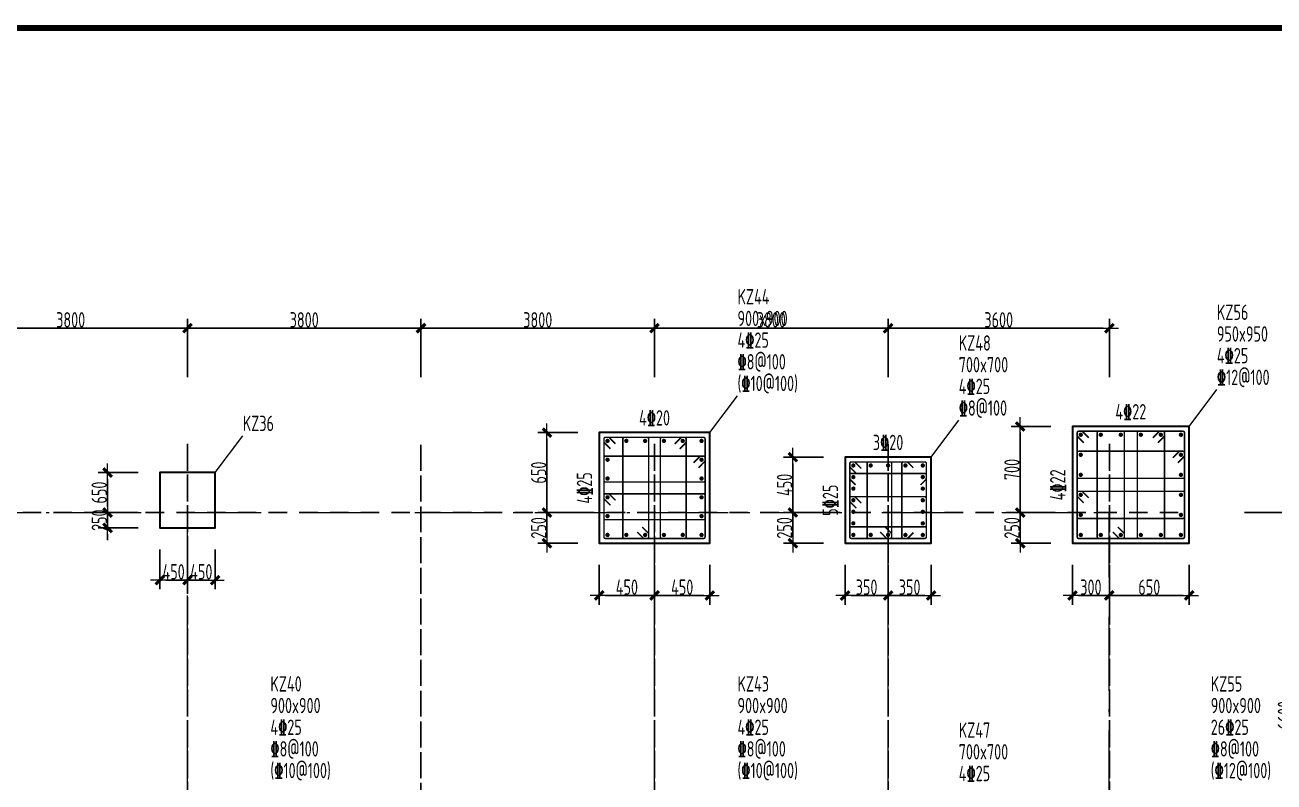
# Model space of a CAD drawing. Header units: millimetres. Extents: x 539196 to 807275, y 431843 to 1156631.
# Drawn here: x 632225 to 652547, y 837573 to 849893 of the extents above; entities that cross this region are included whole.
import ezdxf
from ezdxf.enums import TextEntityAlignment as Align

# ---------------------------------------------------------------- set-up
doc = ezdxf.new("R2010")
doc.units = ezdxf.units.MM
doc.header["$MEASUREMENT"] = 0
for name, pattern in [('DOTE', [2.42, 2, -0.2, 0.02, -0.2]), ('点划线', [1850, 1200, -300, 50, -300]), ('虚线', [500, 300, -200])]:
    doc.linetypes.add(name, pattern=pattern)
doc.layers.add('DOTE', color=1, linetype='DOTE')
doc.layers.add('PUB_TITLE', color=4, linetype='Continuous')
for name, color, linetype, lineweight in [('柱原位标注', 7, 'Continuous', 18), ('柱尺寸标注', 3, 'Continuous', 18), ('柱标注引线', 2, 'Continuous', 18), ('柱箍筋', 1, 'Continuous', 25), ('柱纵筋', 1, 'Continuous', 70), ('柱集中标注', 2, 'Continuous', 18), ('砼柱', 2, 'Continuous', 35), ('网格', 9, '点划线', 18), ('轴线标注', 3, 'Continuous', 18)]:
    doc.layers.add(name, color=color, linetype=linetype, lineweight=lineweight)
doc.styles.add('样式 1_yjk_yjk_yjk', font='yjkeng.shx', dxfattribs={"width": 0.7, "bigfont": 'yjkchn.shx'})
doc.dimstyles.new('盈建科结构_yjk_yjk_yjk', dxfattribs={"dimscale": 100, "dimtxt": 2.5, "dimasz": 1, "dimexe": 1.5, "dimexo": 0.625, "dimgap": 0.1, "dimtad": 1, "dimdec": 0, "dimrnd": 1, "dimzin": 0, "dimdsep": 46, "dimtxsty": '样式 1_yjk_yjk_yjk', "dimblk": '_yjkbk', "dimblk1": 'ARCHTICK', "dimblk2": 'ARCHTICK', "dimcen": 0.09, "dimadec": 0, "dimazin": 0, "dimtfac": 1, "dimtdec": 4, "dimtix": 1, "dimtmove": 2, "dimatfit": 3, "dimfxl": 0, "dimtolj": 1, "dimtzin": 0, "dimarcsym": 0})

# ---------------------------------------------------------------- blocks, each defined once
blk = doc.blocks.new('_yjkbk')
blk.add_line((-1, 0), (1.5, 0))
blk.add_lwpolyline([(-0.7, -0.7, 0.5, 0.5, 0), (0.7, 0.7, 0.5, 0.5, 0)], format="xyseb")
blk = doc.blocks.new('*D1116')
at = {"layer": 'Defpoints', "color": 0}
for p in [(634418, 841709), (634868, 841709), (634868, 840859)]:
    blk.add_point(p, dxfattribs=at)
at = {"layer": '柱尺寸标注', "color": 0, "lineweight": -2}
for p, q in [((634418, 841359), (634418, 840709)), ((634868, 841359), (634868, 840709)), ((634518, 840859), (634768, 840859))]:
    blk.add_line(p, q, dxfattribs=at)
at = {"layer": '柱尺寸标注', "color": 0, "lineweight": -2, "xscale": 100, "yscale": 100, "zscale": 100, "rotation": 180}
blk.add_blockref('_yjkbk', (634418, 840859), dxfattribs=at)
at = {"layer": '柱尺寸标注', "color": 0, "lineweight": -2, "xscale": 100, "yscale": 100, "zscale": 100}
blk.add_blockref('_yjkbk', (634868, 840859), dxfattribs=at)
at = {"layer": '柱尺寸标注', "color": 0, "insert": (634643, 840994), "char_height": 250, "attachment_point": 5, "style": '样式 1_yjk_yjk_yjk'}
blk.add_mtext('\\A1;450', dxfattribs=at)
blk = doc.blocks.new('_ARCHTICK')
at = {"color": 0, "linetype": 'ByBlock', "const_width": 0.15}
blk.add_lwpolyline([(-0.5, -0.5), (0.5, 0.5)], dxfattribs=at)
blk = doc.blocks.new('*D1117')
at = {"layer": 'Defpoints', "color": 0}
for p in [(634868, 841709), (635318, 841709), (635318, 840859)]:
    blk.add_point(p, dxfattribs=at)
at = {"layer": '柱尺寸标注', "color": 0, "lineweight": -2}
for p, q in [((634868, 841359), (634868, 840709)), ((635318, 841359), (635318, 840709)), ((634968, 840859), (635218, 840859))]:
    blk.add_line(p, q, dxfattribs=at)
at = {"layer": '柱尺寸标注', "color": 0, "lineweight": -2, "xscale": 100, "yscale": 100, "zscale": 100, "rotation": 180}
blk.add_blockref('_yjkbk', (634868, 840859), dxfattribs=at)
at = {"layer": '柱尺寸标注', "color": 0, "lineweight": -2, "xscale": 100, "yscale": 100, "zscale": 100}
blk.add_blockref('_yjkbk', (635318, 840859), dxfattribs=at)
at = {"layer": '柱尺寸标注', "color": 0, "insert": (635093, 840994), "char_height": 250, "attachment_point": 5, "style": '样式 1_yjk_yjk_yjk'}
blk.add_mtext('\\A1;450', dxfattribs=at)
blk = doc.blocks.new('*D1118')
at = {"layer": 'Defpoints', "color": 0}
for p in [(634418, 842609), (633568, 841959), (634418, 841959)]:
    blk.add_point(p, dxfattribs=at)
at = {"layer": '柱尺寸标注', "color": 0, "lineweight": -2}
for p, q in [((634068, 842609), (633418, 842609)), ((633568, 842509), (633568, 842059)), ((634068, 841959), (633418, 841959))]:
    blk.add_line(p, q, dxfattribs=at)
at = {"layer": '柱尺寸标注', "color": 0, "lineweight": -2, "xscale": 100, "yscale": 100, "zscale": 100}
for p, rotation in [((633568, 842609), 90), ((633568, 841959), 270)]:
    blk.add_blockref('_yjkbk', p, dxfattribs=dict(at, rotation=rotation))
at = {"layer": '柱尺寸标注', "color": 0, "insert": (633433, 842284), "char_height": 250, "attachment_point": 5, "rotation": 90, "style": '样式 1_yjk_yjk_yjk'}
blk.add_mtext('\\A1;650', dxfattribs=at)
blk = doc.blocks.new('*D1119')
at = {"layer": 'Defpoints', "color": 0}
for p in [(634418, 841959), (633568, 841709), (634418, 841709)]:
    blk.add_point(p, dxfattribs=at)
at = {"layer": '柱尺寸标注', "color": 0, "lineweight": -2}
for p, q in [((633568, 842059), (633568, 842159)), ((634068, 841959), (633418, 841959)), ((633568, 841959), (633568, 841709)), ((634068, 841709), (633418, 841709)), ((633568, 841609), (633568, 841509))]:
    blk.add_line(p, q, dxfattribs=at)
at = {"layer": '柱尺寸标注', "color": 0, "lineweight": -2, "xscale": 100, "yscale": 100, "zscale": 100}
for p, rotation in [((633568, 841959), 270), ((633568, 841709), 90)]:
    blk.add_blockref('_yjkbk', p, dxfattribs=dict(at, rotation=rotation))
at = {"layer": '柱尺寸标注', "color": 0, "insert": (633433, 841834), "char_height": 250, "attachment_point": 5, "rotation": 90, "style": '样式 1_yjk_yjk_yjk'}
blk.add_mtext('\\A1;250', dxfattribs=at)
blk = doc.blocks.new('*D1132')
at = {"layer": 'Defpoints', "color": 0}
for p in [(641568, 841459), (642468, 841459), (642468, 840609)]:
    blk.add_point(p, dxfattribs=at)
at = {"layer": '柱尺寸标注', "color": 0, "lineweight": -2}
for p, q in [((641568, 841109), (641568, 840459)), ((642468, 841109), (642468, 840459)), ((641668, 840609), (642368, 840609))]:
    blk.add_line(p, q, dxfattribs=at)
at = {"layer": '柱尺寸标注', "color": 0, "lineweight": -2, "xscale": 100, "yscale": 100, "zscale": 100, "rotation": 180}
blk.add_blockref('_yjkbk', (641568, 840609), dxfattribs=at)
at = {"layer": '柱尺寸标注', "color": 0, "lineweight": -2, "xscale": 100, "yscale": 100, "zscale": 100}
blk.add_blockref('_yjkbk', (642468, 840609), dxfattribs=at)
at = {"layer": '柱尺寸标注', "color": 0, "insert": (642018, 840744), "char_height": 250, "attachment_point": 5, "style": '样式 1_yjk_yjk_yjk'}
blk.add_mtext('\\A1;450', dxfattribs=at)
blk = doc.blocks.new('*D1133')
at = {"layer": 'Defpoints', "color": 0}
for p in [(642468, 841459), (643368, 841459), (643368, 840609)]:
    blk.add_point(p, dxfattribs=at)
at = {"layer": '柱尺寸标注', "color": 0, "lineweight": -2}
for p, q in [((642468, 841109), (642468, 840459)), ((643368, 841109), (643368, 840459)), ((642568, 840609), (643268, 840609))]:
    blk.add_line(p, q, dxfattribs=at)
at = {"layer": '柱尺寸标注', "color": 0, "lineweight": -2, "xscale": 100, "yscale": 100, "zscale": 100, "rotation": 180}
blk.add_blockref('_yjkbk', (642468, 840609), dxfattribs=at)
at = {"layer": '柱尺寸标注', "color": 0, "lineweight": -2, "xscale": 100, "yscale": 100, "zscale": 100}
blk.add_blockref('_yjkbk', (643368, 840609), dxfattribs=at)
at = {"layer": '柱尺寸标注', "color": 0, "insert": (642918, 840744), "char_height": 250, "attachment_point": 5, "style": '样式 1_yjk_yjk_yjk'}
blk.add_mtext('\\A1;450', dxfattribs=at)
blk = doc.blocks.new('*D1134')
at = {"layer": 'Defpoints', "color": 0}
for p in [(641568, 843259), (640718, 841959), (641568, 841959)]:
    blk.add_point(p, dxfattribs=at)
at = {"layer": '柱尺寸标注', "color": 0, "lineweight": -2}
for p, q in [((641218, 843259), (640568, 843259)), ((640718, 843159), (640718, 842059)), ((641218, 841959), (640568, 841959))]:
    blk.add_line(p, q, dxfattribs=at)
at = {"layer": '柱尺寸标注', "color": 0, "lineweight": -2, "xscale": 100, "yscale": 100, "zscale": 100}
for p, rotation in [((640718, 843259), 90), ((640718, 841959), 270)]:
    blk.add_blockref('_yjkbk', p, dxfattribs=dict(at, rotation=rotation))
at = {"layer": '柱尺寸标注', "color": 0, "insert": (640583, 842609), "char_height": 250, "attachment_point": 5, "rotation": 90, "style": '样式 1_yjk_yjk_yjk'}
blk.add_mtext('\\A1;650', dxfattribs=at)
blk = doc.blocks.new('*D1135')
at = {"layer": 'Defpoints', "color": 0}
for p in [(641568, 841959), (640718, 841459), (641568, 841459)]:
    blk.add_point(p, dxfattribs=at)
at = {"layer": '柱尺寸标注', "color": 0, "lineweight": -2}
for p, q in [((641218, 841959), (640568, 841959)), ((640718, 841859), (640718, 841559)), ((641218, 841459), (640568, 841459))]:
    blk.add_line(p, q, dxfattribs=at)
at = {"layer": '柱尺寸标注', "color": 0, "lineweight": -2, "xscale": 100, "yscale": 100, "zscale": 100}
for p, rotation in [((640718, 841959), 90), ((640718, 841459), 270)]:
    blk.add_blockref('_yjkbk', p, dxfattribs=dict(at, rotation=rotation))
at = {"layer": '柱尺寸标注', "color": 0, "insert": (640583, 841709), "char_height": 250, "attachment_point": 5, "rotation": 90, "style": '样式 1_yjk_yjk_yjk'}
blk.add_mtext('\\A1;250', dxfattribs=at)
blk = doc.blocks.new('*D1228')
at = {"layer": 'Defpoints', "color": 0}
for p in [(645568, 841459), (646268, 841459), (646268, 840609)]:
    blk.add_point(p, dxfattribs=at)
at = {"layer": '柱尺寸标注', "color": 0, "lineweight": -2}
for p, q in [((645568, 841109), (645568, 840459)), ((646268, 841109), (646268, 840459)), ((645668, 840609), (646168, 840609))]:
    blk.add_line(p, q, dxfattribs=at)
at = {"layer": '柱尺寸标注', "color": 0, "lineweight": -2, "xscale": 100, "yscale": 100, "zscale": 100, "rotation": 180}
blk.add_blockref('_yjkbk', (645568, 840609), dxfattribs=at)
at = {"layer": '柱尺寸标注', "color": 0, "lineweight": -2, "xscale": 100, "yscale": 100, "zscale": 100}
blk.add_blockref('_yjkbk', (646268, 840609), dxfattribs=at)
at = {"layer": '柱尺寸标注', "color": 0, "insert": (645918, 840744), "char_height": 250, "attachment_point": 5, "style": '样式 1_yjk_yjk_yjk'}
blk.add_mtext('\\A1;350', dxfattribs=at)
blk = doc.blocks.new('*D1229')
at = {"layer": 'Defpoints', "color": 0}
for p in [(646268, 841459), (646968, 841459), (646968, 840609)]:
    blk.add_point(p, dxfattribs=at)
at = {"layer": '柱尺寸标注', "color": 0, "lineweight": -2}
for p, q in [((646268, 841109), (646268, 840459)), ((646968, 841109), (646968, 840459)), ((646368, 840609), (646868, 840609))]:
    blk.add_line(p, q, dxfattribs=at)
at = {"layer": '柱尺寸标注', "color": 0, "lineweight": -2, "xscale": 100, "yscale": 100, "zscale": 100, "rotation": 180}
blk.add_blockref('_yjkbk', (646268, 840609), dxfattribs=at)
at = {"layer": '柱尺寸标注', "color": 0, "lineweight": -2, "xscale": 100, "yscale": 100, "zscale": 100}
blk.add_blockref('_yjkbk', (646968, 840609), dxfattribs=at)
at = {"layer": '柱尺寸标注', "color": 0, "insert": (646618, 840744), "char_height": 250, "attachment_point": 5, "style": '样式 1_yjk_yjk_yjk'}
blk.add_mtext('\\A1;350', dxfattribs=at)
blk = doc.blocks.new('*D1230')
at = {"layer": 'Defpoints', "color": 0}
for p in [(645568, 842859), (644718, 841959), (645568, 841959)]:
    blk.add_point(p, dxfattribs=at)
at = {"layer": '柱尺寸标注', "color": 0, "lineweight": -2}
for p, q in [((645218, 842859), (644568, 842859)), ((644718, 842759), (644718, 842059)), ((645218, 841959), (644568, 841959))]:
    blk.add_line(p, q, dxfattribs=at)
at = {"layer": '柱尺寸标注', "color": 0, "lineweight": -2, "xscale": 100, "yscale": 100, "zscale": 100}
for p, rotation in [((644718, 842859), 90), ((644718, 841959), 270)]:
    blk.add_blockref('_yjkbk', p, dxfattribs=dict(at, rotation=rotation))
at = {"layer": '柱尺寸标注', "color": 0, "insert": (644583, 842409), "char_height": 250, "attachment_point": 5, "rotation": 90, "style": '样式 1_yjk_yjk_yjk'}
blk.add_mtext('\\A1;450', dxfattribs=at)
blk = doc.blocks.new('*D1231')
at = {"layer": 'Defpoints', "color": 0}
for p in [(645568, 841959), (644718, 841459), (645568, 841459)]:
    blk.add_point(p, dxfattribs=at)
at = {"layer": '柱尺寸标注', "color": 0, "lineweight": -2}
for p, q in [((645218, 841959), (644568, 841959)), ((644718, 841859), (644718, 841559)), ((645218, 841459), (644568, 841459))]:
    blk.add_line(p, q, dxfattribs=at)
at = {"layer": '柱尺寸标注', "color": 0, "lineweight": -2, "xscale": 100, "yscale": 100, "zscale": 100}
for p, rotation in [((644718, 841959), 90), ((644718, 841459), 270)]:
    blk.add_blockref('_yjkbk', p, dxfattribs=dict(at, rotation=rotation))
at = {"layer": '柱尺寸标注', "color": 0, "insert": (644583, 841709), "char_height": 250, "attachment_point": 5, "rotation": 90, "style": '样式 1_yjk_yjk_yjk'}
blk.add_mtext('\\A1;250', dxfattribs=at)
blk = doc.blocks.new('*D1244')
at = {"layer": 'Defpoints', "color": 0}
for p in [(649268, 841459), (649868, 841459), (649868, 840609)]:
    blk.add_point(p, dxfattribs=at)
at = {"layer": '柱尺寸标注', "color": 0, "lineweight": -2}
for p, q in [((649268, 841109), (649268, 840459)), ((649868, 841109), (649868, 840459)), ((649368, 840609), (649768, 840609))]:
    blk.add_line(p, q, dxfattribs=at)
at = {"layer": '柱尺寸标注', "color": 0, "lineweight": -2, "xscale": 100, "yscale": 100, "zscale": 100, "rotation": 180}
blk.add_blockref('_yjkbk', (649268, 840609), dxfattribs=at)
at = {"layer": '柱尺寸标注', "color": 0, "lineweight": -2, "xscale": 100, "yscale": 100, "zscale": 100}
blk.add_blockref('_yjkbk', (649868, 840609), dxfattribs=at)
at = {"layer": '柱尺寸标注', "color": 0, "insert": (649568, 840744), "char_height": 250, "attachment_point": 5, "style": '样式 1_yjk_yjk_yjk'}
blk.add_mtext('\\A1;300', dxfattribs=at)
blk = doc.blocks.new('*D1245')
at = {"layer": 'Defpoints', "color": 0}
for p in [(649868, 841459), (651168, 841459), (651168, 840609)]:
    blk.add_point(p, dxfattribs=at)
at = {"layer": '柱尺寸标注', "color": 0, "lineweight": -2}
for p, q in [((649868, 841109), (649868, 840459)), ((651168, 841109), (651168, 840459)), ((649968, 840609), (651068, 840609))]:
    blk.add_line(p, q, dxfattribs=at)
at = {"layer": '柱尺寸标注', "color": 0, "lineweight": -2, "xscale": 100, "yscale": 100, "zscale": 100, "rotation": 180}
blk.add_blockref('_yjkbk', (649868, 840609), dxfattribs=at)
at = {"layer": '柱尺寸标注', "color": 0, "lineweight": -2, "xscale": 100, "yscale": 100, "zscale": 100}
blk.add_blockref('_yjkbk', (651168, 840609), dxfattribs=at)
at = {"layer": '柱尺寸标注', "color": 0, "insert": (650518, 840744), "char_height": 250, "attachment_point": 5, "style": '样式 1_yjk_yjk_yjk'}
blk.add_mtext('\\A1;650', dxfattribs=at)
blk = doc.blocks.new('*D1246')
at = {"layer": 'Defpoints', "color": 0}
for p in [(649268, 843359), (648418, 841959), (649268, 841959)]:
    blk.add_point(p, dxfattribs=at)
at = {"layer": '柱尺寸标注', "color": 0, "lineweight": -2}
for p, q in [((648918, 843359), (648268, 843359)), ((648418, 843259), (648418, 842059)), ((648918, 841959), (648268, 841959))]:
    blk.add_line(p, q, dxfattribs=at)
at = {"layer": '柱尺寸标注', "color": 0, "lineweight": -2, "xscale": 100, "yscale": 100, "zscale": 100}
for p, rotation in [((648418, 843359), 90), ((648418, 841959), 270)]:
    blk.add_blockref('_yjkbk', p, dxfattribs=dict(at, rotation=rotation))
at = {"layer": '柱尺寸标注', "color": 0, "insert": (648283, 842659), "char_height": 250, "attachment_point": 5, "rotation": 90, "style": '样式 1_yjk_yjk_yjk'}
blk.add_mtext('\\A1;700', dxfattribs=at)
blk = doc.blocks.new('*D1247')
at = {"layer": 'Defpoints', "color": 0}
for p in [(649268, 841959), (648418, 841459), (649268, 841459)]:
    blk.add_point(p, dxfattribs=at)
at = {"layer": '柱尺寸标注', "color": 0, "lineweight": -2}
for p, q in [((648918, 841959), (648268, 841959)), ((648418, 841859), (648418, 841559)), ((648918, 841459), (648268, 841459))]:
    blk.add_line(p, q, dxfattribs=at)
at = {"layer": '柱尺寸标注', "color": 0, "lineweight": -2, "xscale": 100, "yscale": 100, "zscale": 100}
for p, rotation in [((648418, 841959), 90), ((648418, 841459), 270)]:
    blk.add_blockref('_yjkbk', p, dxfattribs=dict(at, rotation=rotation))
at = {"layer": '柱尺寸标注', "color": 0, "insert": (648283, 841709), "char_height": 250, "attachment_point": 5, "rotation": 90, "style": '样式 1_yjk_yjk_yjk'}
blk.add_mtext('\\A1;250', dxfattribs=at)
blk = doc.blocks.new('*D1283')
at = {"layer": 'Defpoints', "color": 0}
for p in [(634868, 844959), (631068, 841959), (634868, 841959)]:
    blk.add_point(p, dxfattribs=at)
at = {"layer": '轴线标注', "color": 0, "lineweight": -2}
for p, q in [((631068, 844159), (631068, 845109)), ((634868, 844159), (634868, 845109)), ((631168, 844959), (634768, 844959))]:
    blk.add_line(p, q, dxfattribs=at)
at = {"layer": '轴线标注', "color": 0, "lineweight": -2, "xscale": 100, "yscale": 100, "zscale": 100, "rotation": 180}
blk.add_blockref('_yjkbk', (631068, 844959), dxfattribs=at)
at = {"layer": '轴线标注', "color": 0, "lineweight": -2, "xscale": 100, "yscale": 100, "zscale": 100}
blk.add_blockref('_yjkbk', (634868, 844959), dxfattribs=at)
at = {"layer": '轴线标注', "color": 0, "insert": (632968, 845094), "char_height": 250, "attachment_point": 5, "style": '样式 1_yjk_yjk_yjk'}
blk.add_mtext('\\A1;3800', dxfattribs=at)
blk = doc.blocks.new('*D1285')
at = {"layer": 'Defpoints', "color": 0}
for p in [(638668, 844959), (634868, 841959), (638668, 841959)]:
    blk.add_point(p, dxfattribs=at)
at = {"layer": '轴线标注', "color": 0, "lineweight": -2}
for p, q in [((634868, 844159), (634868, 845109)), ((638668, 844159), (638668, 845109)), ((634968, 844959), (638568, 844959))]:
    blk.add_line(p, q, dxfattribs=at)
at = {"layer": '轴线标注', "color": 0, "lineweight": -2, "xscale": 100, "yscale": 100, "zscale": 100, "rotation": 180}
blk.add_blockref('_yjkbk', (634868, 844959), dxfattribs=at)
at = {"layer": '轴线标注', "color": 0, "lineweight": -2, "xscale": 100, "yscale": 100, "zscale": 100}
blk.add_blockref('_yjkbk', (638668, 844959), dxfattribs=at)
at = {"layer": '轴线标注', "color": 0, "insert": (636768, 845094), "char_height": 250, "attachment_point": 5, "style": '样式 1_yjk_yjk_yjk'}
blk.add_mtext('\\A1;3800', dxfattribs=at)
blk = doc.blocks.new('*D1287')
at = {"layer": 'Defpoints', "color": 0}
for p in [(642468, 844959), (638668, 841959), (642468, 841959)]:
    blk.add_point(p, dxfattribs=at)
at = {"layer": '轴线标注', "color": 0, "lineweight": -2}
for p, q in [((638668, 844159), (638668, 845109)), ((642468, 844159), (642468, 845109)), ((638768, 844959), (642368, 844959))]:
    blk.add_line(p, q, dxfattribs=at)
at = {"layer": '轴线标注', "color": 0, "lineweight": -2, "xscale": 100, "yscale": 100, "zscale": 100, "rotation": 180}
blk.add_blockref('_yjkbk', (638668, 844959), dxfattribs=at)
at = {"layer": '轴线标注', "color": 0, "lineweight": -2, "xscale": 100, "yscale": 100, "zscale": 100}
blk.add_blockref('_yjkbk', (642468, 844959), dxfattribs=at)
at = {"layer": '轴线标注', "color": 0, "insert": (640568, 845094), "char_height": 250, "attachment_point": 5, "style": '样式 1_yjk_yjk_yjk'}
blk.add_mtext('\\A1;3800', dxfattribs=at)
blk = doc.blocks.new('*D1289')
at = {"layer": 'Defpoints', "color": 0}
for p in [(646268, 844959), (642468, 841959), (646268, 841959)]:
    blk.add_point(p, dxfattribs=at)
at = {"layer": '轴线标注', "color": 0, "lineweight": -2}
for p, q in [((642468, 844159), (642468, 845109)), ((646268, 844159), (646268, 845109)), ((642568, 844959), (646168, 844959))]:
    blk.add_line(p, q, dxfattribs=at)
at = {"layer": '轴线标注', "color": 0, "lineweight": -2, "xscale": 100, "yscale": 100, "zscale": 100, "rotation": 180}
blk.add_blockref('_yjkbk', (642468, 844959), dxfattribs=at)
at = {"layer": '轴线标注', "color": 0, "lineweight": -2, "xscale": 100, "yscale": 100, "zscale": 100}
blk.add_blockref('_yjkbk', (646268, 844959), dxfattribs=at)
at = {"layer": '轴线标注', "color": 0, "insert": (644368, 845094), "char_height": 250, "attachment_point": 5, "style": '样式 1_yjk_yjk_yjk'}
blk.add_mtext('\\A1;3800', dxfattribs=at)
blk = doc.blocks.new('*D1291')
at = {"layer": 'Defpoints', "color": 0}
for p in [(649868, 844959), (646268, 841959), (649868, 841959)]:
    blk.add_point(p, dxfattribs=at)
at = {"layer": '轴线标注', "color": 0, "lineweight": -2}
for p, q in [((646268, 844159), (646268, 845109)), ((649868, 844159), (649868, 845109)), ((646368, 844959), (649768, 844959))]:
    blk.add_line(p, q, dxfattribs=at)
at = {"layer": '轴线标注', "color": 0, "lineweight": -2, "xscale": 100, "yscale": 100, "zscale": 100, "rotation": 180}
blk.add_blockref('_yjkbk', (646268, 844959), dxfattribs=at)
at = {"layer": '轴线标注', "color": 0, "lineweight": -2, "xscale": 100, "yscale": 100, "zscale": 100}
blk.add_blockref('_yjkbk', (649868, 844959), dxfattribs=at)
at = {"layer": '轴线标注', "color": 0, "insert": (648068, 845094), "char_height": 250, "attachment_point": 5, "style": '样式 1_yjk_yjk_yjk'}
blk.add_mtext('\\A1;3600', dxfattribs=at)
blk = doc.blocks.new('*D1293')
at = {"layer": 'Defpoints', "color": 0}
for p in [(649868, 841959), (649868, 835359), (652868, 835359)]:
    blk.add_point(p, dxfattribs=at)
at = {"layer": '轴线标注', "color": 0, "lineweight": -2}
for p, q in [((652068, 841959), (653018, 841959)), ((652868, 841859), (652868, 835459)), ((652068, 835359), (653018, 835359))]:
    blk.add_line(p, q, dxfattribs=at)
at = {"layer": '轴线标注', "color": 0, "lineweight": -2, "xscale": 100, "yscale": 100, "zscale": 100}
for p, rotation in [((652868, 841959), 90), ((652868, 835359), 270)]:
    blk.add_blockref('_yjkbk', p, dxfattribs=dict(at, rotation=rotation))
at = {"layer": '轴线标注', "color": 0, "insert": (652733, 838659), "char_height": 250, "attachment_point": 5, "rotation": 90, "style": '样式 1_yjk_yjk_yjk'}
blk.add_mtext('\\A1;6600', dxfattribs=at)
blk = doc.blocks.new('jzzw')
at = {"layer": 'DOTE', "color": 1, "linetype": '虚线'}
for p, q in [((936386, 872027), (936386, 890469)), ((936386, 890469), (936386, 834829)), ((940186, 852149), (940186, 890469)), ((940186, 872027), (940186, 890469)), ((943986, 872027), (943986, 890469)), ((943986, 890469), (943986, 834829)), ((947786, 872027), (947786, 890469)), ((947786, 890469), (947786, 834829)), ((951386, 872027), (951386, 890469)), ((951386, 890469), (951386, 834829)), ((952506, 889349), (912186, 889349)), ((952506, 889349), (912186, 889349)), ((952506, 889349), (912186, 889349)), ((952506, 889349), (912186, 889349))]:
    blk.add_line(p, q, dxfattribs=at)

msp = doc.modelspace()

# ---------------------------------------------------------------- linework, layer by layer
at = {"layer": 'PUB_TITLE', "const_width": 100}
msp.add_lwpolyline([(604402.6, 769243), (661802.6, 769243), (661802.6, 849843), (604402.6, 849843)], close=True, dxfattribs=at)
at = {"layer": '柱标注引线'}
for p, q in [((643367.6, 843259.2), (643817.6, 843859.2)), ((651167.6, 843359.2), (651617.6, 843959.2)), ((646967.6, 842859.2), (647417.6, 843459.2)), ((635317.6, 842609.2), (635767.6, 843209.2))]:
    msp.add_line(p, q, dxfattribs=at)
at = {"layer": '柱箍筋', "const_width": 25}
for points in [[(641831.6, 843076.5), (641733.4, 843174.8, 0.1989124), (641716.6, 843181.7), (641668.8, 843181.7, 0.4142136), (641645.1, 843158), (641645.1, 841560.5, 0.4142136), (641668.8, 841536.7), (643266.3, 841536.7, 0.4142136), (643290.1, 841560.5), (643290.1, 843158, 0.4142136), (643266.3, 843181.7), (641668.8, 843181.7, 0.4142136), (641645.1, 843158), (641645.1, 843110.2, 0.1989124), (641652, 843093.5), (641750.3, 842995.2)], [(642185.5, 841642), (642283.8, 841543.7, 0.1989124), (642300.6, 841536.7), (642348.3, 841536.7, 0.4142136), (642372.1, 841560.5), (642372.1, 843158, 0.4142136), (642348.3, 843181.7), (641974.8, 843181.7, 0.4142136), (641951.1, 843158), (641951.1, 841560.5, 0.4142136), (641974.8, 841536.7), (642348.3, 841536.7, 0.4142136), (642372.1, 841560.5), (642372.1, 841608.2, 0.1989124), (642365.1, 841625), (642266.9, 841723.3)], [(642797.5, 843076.5), (642895.8, 843174.8, -0.1989124), (642912.6, 843181.7), (642960.3, 843181.7, -0.4142136), (642984.1, 843158), (642984.1, 841560.5, -0.4142136), (642960.3, 841536.7), (642586.8, 841536.7, -0.4142136), (642563.1, 841560.5), (642563.1, 843158, -0.4142136), (642586.8, 843181.7), (642960.3, 843181.7, -0.4142136), (642984.1, 843158), (642984.1, 843110.2, -0.1989124), (642977.1, 843093.5), (642878.9, 842995.2)], [(649531.6, 843176.5), (649433.4, 843274.8, 0.1989124), (649416.6, 843281.7), (649368.8, 843281.7, 0.4142136), (649345.1, 843258), (649345.1, 841560.5, 0.4142136), (649368.8, 841536.7), (651066.3, 841536.7, 0.4142136), (651090.1, 841560.5), (651090.1, 843258, 0.4142136), (651066.3, 843281.7), (649368.8, 843281.7, 0.4142136), (649345.1, 843258), (649345.1, 843210.2, 0.1989124), (649352, 843193.5), (649450.3, 843095.2)], [(649925.5, 841642), (650023.8, 841543.7, 0.1989124), (650040.6, 841536.7), (650088.3, 841536.7, 0.4142136), (650112.1, 841560.5), (650112.1, 843258, 0.4142136), (650088.3, 843281.7), (649694.8, 843281.7, 0.4142136), (649671.1, 843258), (649671.1, 841560.5, 0.4142136), (649694.8, 841536.7), (650088.3, 841536.7, 0.4142136), (650112.1, 841560.5), (650112.1, 841608.2, 0.1989124), (650105.1, 841625), (650006.9, 841723.3)], [(650577.5, 843176.5), (650675.8, 843274.8, -0.1989124), (650692.6, 843281.7), (650740.3, 843281.7, -0.4142136), (650764.1, 843258), (650764.1, 841560.5, -0.4142136), (650740.3, 841536.7), (650346.8, 841536.7, -0.4142136), (650323.1, 841560.5), (650323.1, 843258, -0.4142136), (650346.8, 843281.7), (650740.3, 843281.7, -0.4142136), (650764.1, 843258), (650764.1, 843210.2, -0.1989124), (650757.1, 843193.5), (650658.9, 843095.2)], [(643184.9, 842689.2), (643283.1, 842787.5, 0.1989124), (643290.1, 842804.2), (643290.1, 842852, 0.4142136), (643266.3, 842875.7), (641668.8, 842875.7, 0.4142136), (641645.1, 842852), (641645.1, 842478.5, 0.4142136), (641668.8, 842454.7), (643266.3, 842454.7, 0.4142136), (643290.1, 842478.5), (643290.1, 842852, 0.4142136), (643266.3, 842875.7), (643218.6, 842875.7, 0.1989124), (643201.8, 842868.8), (643103.5, 842770.5)], [(645831.6, 842676.5), (645733.4, 842774.8, 0.1989124), (645716.6, 842781.7), (645668.8, 842781.7, 0.4142136), (645645.1, 842758), (645645.1, 841560.5, 0.4142136), (645668.8, 841536.7), (646866.3, 841536.7, 0.4142136), (646890.1, 841560.5), (646890.1, 842758, 0.4142136), (646866.3, 842781.7), (645668.8, 842781.7, 0.4142136), (645645.1, 842758), (645645.1, 842710.2, 0.1989124), (645652, 842693.5), (645750.3, 842595.2)], [(646138.5, 841642), (646236.8, 841543.7, 0.1989124), (646253.6, 841536.7), (646301.3, 841536.7, 0.4142136), (646325.1, 841560.5), (646325.1, 842758, 0.4142136), (646301.3, 842781.7), (645951.3, 842781.7, 0.4142136), (645927.6, 842758), (645927.6, 841560.5, 0.4142136), (645951.3, 841536.7), (646301.3, 841536.7, 0.4142136), (646325.1, 841560.5), (646325.1, 841608.2, 0.1989124), (646318.1, 841625), (646219.9, 841723.3)], [(646679.1, 841632.1), (646590.7, 841543.7, -0.131362), (646564.1, 841536.7), (646516.3, 841536.7, -0.4142136), (646492.6, 841560.5), (646492.6, 842758, -0.4142136), (646516.3, 842781.7), (646564.1, 842781.7, -0.131362), (646590.7, 842774.8), (646679.1, 842686.4)], [(650984.9, 842769.2), (651083.1, 842867.5, 0.1989124), (651090.1, 842884.2), (651090.1, 842932, 0.4142136), (651066.3, 842955.7), (649368.8, 842955.7, 0.4142136), (649345.1, 842932), (649345.1, 842538.5, 0.4142136), (649368.8, 842514.7), (651066.3, 842514.7, 0.4142136), (651090.1, 842538.5), (651090.1, 842932, 0.4142136), (651066.3, 842955.7), (651018.6, 842955.7, 0.1989124), (651001.8, 842948.8), (650903.5, 842850.5)], [(645740.4, 842406.9), (645652, 842495.3, -0.131362), (645645.1, 842521.9), (645645.1, 842569.6, -0.4142136), (645668.8, 842593.4), (646866.3, 842593.4, -0.4142136), (646890.1, 842569.6), (646890.1, 842521.9, -0.131362), (646883.1, 842495.3), (646794.7, 842406.9)], [(641750.3, 842077.2), (641652, 842175.5, -0.1989124), (641645.1, 842192.2), (641645.1, 842240, -0.4142136), (641668.8, 842263.7), (643266.3, 842263.7, -0.4142136), (643290.1, 842240), (643290.1, 841866.5, -0.4142136), (643266.3, 841842.7), (641668.8, 841842.7, -0.4142136), (641645.1, 841866.5), (641645.1, 842240, -0.4142136), (641668.8, 842263.7), (641716.6, 842263.7, -0.1989124), (641733.4, 842256.8), (641831.6, 842158.5)], [(645750.3, 842030.2), (645652, 842128.5, -0.1989124), (645645.1, 842145.2), (645645.1, 842193, -0.4142136), (645668.8, 842216.7), (646866.3, 842216.7, -0.4142136), (646890.1, 842193), (646890.1, 841748.8, -0.4142136), (646866.3, 841725.1), (645668.8, 841725.1, -0.4142136), (645645.1, 841748.8), (645645.1, 842193, -0.4142136), (645668.8, 842216.7), (645716.6, 842216.7, -0.1989124), (645733.4, 842209.8), (645831.6, 842111.5)], [(649450.3, 842117.2), (649352, 842215.5, -0.1989124), (649345.1, 842232.2), (649345.1, 842280, -0.4142136), (649368.8, 842303.7), (651066.3, 842303.7, -0.4142136), (651090.1, 842280), (651090.1, 841886.5, -0.4142136), (651066.3, 841862.7), (649368.8, 841862.7, -0.4142136), (649345.1, 841886.5), (649345.1, 842280, -0.4142136), (649368.8, 842303.7), (649416.6, 842303.7, -0.1989124), (649433.4, 842296.8), (649531.6, 842198.5)]]:
    msp.add_lwpolyline(points, format="xyb", dxfattribs=at)
at = {"layer": '柱纵筋', "const_width": 35}
for points in [[(649420.1, 843224.2, 1), (649385.1, 843224.2, 1)], [(649746.1, 843224.2, 1), (649711.1, 843224.2, 1)], [(650072.1, 843224.2, 1), (650037.1, 843224.2, 1)], [(650398.1, 843224.2, 1), (650363.1, 843224.2, 1)], [(650724.1, 843224.2, 1), (650689.1, 843224.2, 1)], [(651050.1, 843224.2, 1), (651015.1, 843224.2, 1)], [(641720.1, 843124.2, 1), (641685.1, 843124.2, 1)], [(642026.1, 843124.2, 1), (641991.1, 843124.2, 1)], [(642332.1, 843124.2, 1), (642297.1, 843124.2, 1)], [(642638.1, 843124.2, 1), (642603.1, 843124.2, 1)], [(642944.1, 843124.2, 1), (642909.1, 843124.2, 1)], [(643250.1, 843124.2, 1), (643215.1, 843124.2, 1)], [(641720.1, 842818.2, 1), (641685.1, 842818.2, 1)], [(643250.1, 842818.2, 1), (643215.1, 842818.2, 1)], [(649420.1, 842898.2, 1), (649385.1, 842898.2, 1)], [(651050.1, 842898.2, 1), (651015.1, 842898.2, 1)], [(645720.1, 842724.2, 1), (645685.1, 842724.2, 1)], [(646002.6, 842724.2, 1), (645967.6, 842724.2, 1)], [(646285.1, 842724.2, 1), (646250.1, 842724.2, 1)], [(646567.6, 842724.2, 1), (646532.6, 842724.2, 1)], [(646850.1, 842724.2, 1), (646815.1, 842724.2, 1)], [(649420.1, 842572.2, 1), (649385.1, 842572.2, 1)], [(651050.1, 842572.2, 1), (651015.1, 842572.2, 1)], [(641720.1, 842512.2, 1), (641685.1, 842512.2, 1)], [(643250.1, 842512.2, 1), (643215.1, 842512.2, 1)], [(645720.1, 842535.9, 1), (645685.1, 842535.9, 1)], [(645720.1, 842347.6, 1), (645685.1, 842347.6, 1)], [(646850.1, 842535.9, 1), (646815.1, 842535.9, 1)], [(646850.1, 842347.6, 1), (646815.1, 842347.6, 1)], [(641720.1, 842206.2, 1), (641685.1, 842206.2, 1)], [(643250.1, 842206.2, 1), (643215.1, 842206.2, 1)], [(645720.1, 842159.2, 1), (645685.1, 842159.2, 1)], [(646850.1, 842159.2, 1), (646815.1, 842159.2, 1)], [(649420.1, 842246.2, 1), (649385.1, 842246.2, 1)], [(651050.1, 842246.2, 1), (651015.1, 842246.2, 1)], [(645720.1, 841970.9, 1), (645685.1, 841970.9, 1)], [(646850.1, 841970.9, 1), (646815.1, 841970.9, 1)], [(641720.1, 841900.2, 1), (641685.1, 841900.2, 1)], [(643250.1, 841900.2, 1), (643215.1, 841900.2, 1)], [(645720.1, 841782.6, 1), (645685.1, 841782.6, 1)], [(646850.1, 841782.6, 1), (646815.1, 841782.6, 1)], [(649420.1, 841920.2, 1), (649385.1, 841920.2, 1)], [(651050.1, 841920.2, 1), (651015.1, 841920.2, 1)], [(641720.1, 841594.2, 1), (641685.1, 841594.2, 1)], [(642026.1, 841594.2, 1), (641991.1, 841594.2, 1)], [(642332.1, 841594.2, 1), (642297.1, 841594.2, 1)], [(642638.1, 841594.2, 1), (642603.1, 841594.2, 1)], [(642944.1, 841594.2, 1), (642909.1, 841594.2, 1)], [(643250.1, 841594.2, 1), (643215.1, 841594.2, 1)], [(645720.1, 841594.2, 1), (645685.1, 841594.2, 1)], [(646002.6, 841594.2, 1), (645967.6, 841594.2, 1)], [(646285.1, 841594.2, 1), (646250.1, 841594.2, 1)], [(646567.6, 841594.2, 1), (646532.6, 841594.2, 1)], [(646850.1, 841594.2, 1), (646815.1, 841594.2, 1)], [(649420.1, 841594.2, 1), (649385.1, 841594.2, 1)], [(649746.1, 841594.2, 1), (649711.1, 841594.2, 1)], [(650072.1, 841594.2, 1), (650037.1, 841594.2, 1)], [(650398.1, 841594.2, 1), (650363.1, 841594.2, 1)], [(650724.1, 841594.2, 1), (650689.1, 841594.2, 1)], [(651050.1, 841594.2, 1), (651015.1, 841594.2, 1)]]:
    msp.add_lwpolyline(points, format="xyb", close=True, dxfattribs=at)
at = {"layer": '砼柱'}
for points in [[(643367.6, 843259.2), (641567.6, 843259.2), (641567.6, 841459.2), (643367.6, 841459.2)], [(651167.6, 843359.2), (649267.6, 843359.2), (649267.6, 841459.2), (651167.6, 841459.2)], [(646967.6, 842859.2), (645567.6, 842859.2), (645567.6, 841459.2), (646967.6, 841459.2)], [(635317.6, 842609.2), (634417.6, 842609.2), (634417.6, 841709.2), (635317.6, 841709.2)]]:
    msp.add_lwpolyline(points, close=True, dxfattribs=at)
at = {"layer": '网格'}
for p, q in [((631067.6, 841959.2), (634867.6, 841959.2)), ((634867.6, 835359.2), (634867.6, 841959.2)), ((634867.6, 841959.2), (638667.6, 841959.2)), ((638667.6, 841959.2), (642467.6, 841959.2)), ((642467.6, 835359.2), (642467.6, 841959.2)), ((642467.6, 841959.2), (646267.6, 841959.2)), ((646267.6, 835359.2), (646267.6, 841959.2)), ((646267.6, 841959.2), (649867.6, 841959.2)), ((649867.6, 835359.2), (649867.6, 841959.2))]:
    msp.add_line(p, q, dxfattribs=at)

# ---------------------------------------------------------------- block references
msp.add_blockref('jzzw', (-301518.2, -47389.7))

# ---------------------------------------------------------------- texts
at = {"layer": '柱原位标注', "linetype": 'Continuous', "style": '样式 1_yjk_yjk_yjk', "width": 0.7}
for s, p in [('4\x8420', (642467.6, 843299.2)), ('4\x8422', (650217.6, 843399.2)), ('3\x8420', (646267.6, 842899.2))]:
    msp.add_text(s, height=250, dxfattribs=at).set_placement(p, align=Align.BOTTOM_CENTER)
for s, p in [('4\x8425', (641527.6, 842359.2)), ('4\x8422', (649227.6, 842409.2)), ('5\x8425', (645527.6, 842159.2))]:
    msp.add_text(s, height=250, rotation=90, dxfattribs=at).set_placement(p, align=Align.BOTTOM_CENTER)
at = {"layer": '柱集中标注', "linetype": 'Continuous', "style": '样式 1_yjk_yjk_yjk', "width": 0.7}
for s, p in [('KZ44', (643817.6, 845270.2)), ('900x900', (643817.6, 844917.5)), ('KZ56', (651617.6, 845017.5)), ('4\x8425', (643817.6, 844564.7)), ('KZ48', (647417.6, 844517.5)), ('950x950', (651617.6, 844664.7)), ('4\x8425', (651617.6, 844312)), ('\x848@100', (643817.6, 844212)), ('700x700', (647417.6, 844164.7)), ('(\x8410@100)', (643817.6, 843859.2)), ('\x8412@100', (651617.6, 843959.2)), ('4\x8425', (647417.6, 843812)), ('\x848@100', (647417.6, 843459.2)), ('KZ36', (635767.6, 843209.2)), ('KZ40', (636217.6, 838970.2)), ('KZ43', (643817.6, 838970.2)), ('KZ55', (651517.6, 838970.2)), ('900x900', (636217.6, 838617.5)), ('900x900', (643817.6, 838617.5)), ('900x900', (651517.6, 838617.5)), ('4\x8425', (636217.6, 838264.7)), ('4\x8425', (643817.6, 838264.7)), ('KZ47', (647417.6, 838217.5)), ('26\x8425', (651517.6, 838264.7)), ('\x848@100', (636217.6, 837912)), ('\x848@100', (643817.6, 837912)), ('700x700', (647417.6, 837864.7)), ('\x848@100', (651517.6, 837912)), ('(\x8410@100)', (636217.6, 837559.2)), ('(\x8410@100)', (643817.6, 837559.2)), ('(\x8412@100)', (651517.6, 837559.2)), ('4\x8425', (647417.6, 837512))]:
    msp.add_text(s, height=250, dxfattribs=at).set_placement(p, align=Align.BOTTOM_LEFT)

# ---------------------------------------------------------------- dimensions: what is measured, and where the dimension line sits
at = {"layer": '柱尺寸标注'}
for p1, p2, override, picture, middle in [((641567.6, 843259.2), (641567.6, 841959.2), {"dimscale": 100, "dimtxt": 2.5, "dimasz": 1, "dimexe": 1.5, "dimexo": 3.5, "dimgap": 0.1, "dimtad": 1, "dimlfac": 0.5, "dimrnd": 5, "dimdle": 0, "dimfxlon": 0}, '*D1134', (640582.6, 842609.2)), ((649267.6, 843359.2), (649267.6, 841959.2), {"dimscale": 100, "dimtxt": 2.5, "dimasz": 1, "dimexe": 1.5, "dimexo": 3.5, "dimgap": 0.1, "dimtad": 1, "dimlfac": 0.5, "dimrnd": 5, "dimdle": 0, "dimfxlon": 0}, '*D1246', (648282.6, 842659.2)), ((645567.6, 842859.2), (645567.6, 841959.2), {"dimscale": 100, "dimtxt": 2.5, "dimasz": 1, "dimexe": 1.5, "dimexo": 3.5, "dimgap": 0.1, "dimtad": 1, "dimlfac": 0.5, "dimrnd": 5, "dimdle": 0, "dimfxlon": 0}, '*D1230', (644582.6, 842409.2)), ((634417.6, 842609.2), (634417.6, 841959.2), {"dimscale": 100, "dimtxt": 2.5, "dimasz": 1, "dimexe": 1.5, "dimexo": 3.5, "dimgap": 0.1, "dimtad": 1, "dimlfac": 1, "dimrnd": 5, "dimdle": 0, "dimfxlon": 0}, '*D1118', (633432.6, 842284.2)), ((634417.6, 841959.2), (634417.6, 841709.2), {"dimscale": 100, "dimtxt": 2.5, "dimasz": 1, "dimexe": 1.5, "dimexo": 3.5, "dimgap": 0.1, "dimtad": 1, "dimlfac": 1, "dimrnd": 5, "dimdle": 0, "dimfxlon": 0}, '*D1119', (633432.6, 841834.2)), ((641567.6, 841959.2), (641567.6, 841459.2), {"dimscale": 100, "dimtxt": 2.5, "dimasz": 1, "dimexe": 1.5, "dimexo": 3.5, "dimgap": 0.1, "dimtad": 1, "dimlfac": 0.5, "dimrnd": 5, "dimdle": 0, "dimfxlon": 0}, '*D1135', (640582.6, 841709.2)), ((645567.6, 841959.2), (645567.6, 841459.2), {"dimscale": 100, "dimtxt": 2.5, "dimasz": 1, "dimexe": 1.5, "dimexo": 3.5, "dimgap": 0.1, "dimtad": 1, "dimlfac": 0.5, "dimrnd": 5, "dimdle": 0, "dimfxlon": 0}, '*D1231', (644582.6, 841709.2)), ((649267.6, 841959.2), (649267.6, 841459.2), {"dimscale": 100, "dimtxt": 2.5, "dimasz": 1, "dimexe": 1.5, "dimexo": 3.5, "dimgap": 0.1, "dimtad": 1, "dimlfac": 0.5, "dimrnd": 5, "dimdle": 0, "dimfxlon": 0}, '*D1247', (648282.6, 841709.2)), ((634417.6, 841709.2), (634867.6, 841709.2), {"dimscale": 100, "dimtxt": 2.5, "dimasz": 1, "dimexe": 1.5, "dimexo": 3.5, "dimgap": 0.1, "dimtad": 1, "dimlfac": 1, "dimrnd": 5, "dimdle": 0, "dimfxlon": 0}, '*D1116', (634642.6, 840994.2)), ((634867.6, 841709.2), (635317.6, 841709.2), {"dimscale": 100, "dimtxt": 2.5, "dimasz": 1, "dimexe": 1.5, "dimexo": 3.5, "dimgap": 0.1, "dimtad": 1, "dimlfac": 1, "dimrnd": 5, "dimdle": 0, "dimfxlon": 0}, '*D1117', (635092.6, 840994.2)), ((641567.6, 841459.2), (642467.6, 841459.2), {"dimscale": 100, "dimtxt": 2.5, "dimasz": 1, "dimexe": 1.5, "dimexo": 3.5, "dimgap": 0.1, "dimtad": 1, "dimlfac": 0.5, "dimrnd": 5, "dimdle": 0, "dimfxlon": 0}, '*D1132', (642017.6, 840744.2)), ((642467.6, 841459.2), (643367.6, 841459.2), {"dimscale": 100, "dimtxt": 2.5, "dimasz": 1, "dimexe": 1.5, "dimexo": 3.5, "dimgap": 0.1, "dimtad": 1, "dimlfac": 0.5, "dimrnd": 5, "dimdle": 0, "dimfxlon": 0}, '*D1133', (642917.6, 840744.2)), ((645567.6, 841459.2), (646267.6, 841459.2), {"dimscale": 100, "dimtxt": 2.5, "dimasz": 1, "dimexe": 1.5, "dimexo": 3.5, "dimgap": 0.1, "dimtad": 1, "dimlfac": 0.5, "dimrnd": 5, "dimdle": 0, "dimfxlon": 0}, '*D1228', (645917.6, 840744.2)), ((646267.6, 841459.2), (646967.6, 841459.2), {"dimscale": 100, "dimtxt": 2.5, "dimasz": 1, "dimexe": 1.5, "dimexo": 3.5, "dimgap": 0.1, "dimtad": 1, "dimlfac": 0.5, "dimrnd": 5, "dimdle": 0, "dimfxlon": 0}, '*D1229', (646617.6, 840744.2)), ((649267.6, 841459.2), (649867.6, 841459.2), {"dimscale": 100, "dimtxt": 2.5, "dimasz": 1, "dimexe": 1.5, "dimexo": 3.5, "dimgap": 0.1, "dimtad": 1, "dimlfac": 0.5, "dimrnd": 5, "dimdle": 0, "dimfxlon": 0}, '*D1244', (649567.6, 840744.2)), ((649867.6, 841459.2), (651167.6, 841459.2), {"dimscale": 100, "dimtxt": 2.5, "dimasz": 1, "dimexe": 1.5, "dimexo": 3.5, "dimgap": 0.1, "dimtad": 1, "dimlfac": 0.5, "dimrnd": 5, "dimdle": 0, "dimfxlon": 0}, '*D1245', (650517.6, 840744.2))]:
    dim = msp.add_aligned_dim(p1=p1, p2=p2, distance=-850, dimstyle='盈建科结构_yjk_yjk_yjk', override=override, dxfattribs=at)
    dim.commit()
    dim.dimension.update_dxf_attribs({"geometry": picture, "text_midpoint": middle})
at = {"layer": '轴线标注'}
for p1, p2, picture, middle in [((631067.6, 841959.2), (634867.6, 841959.2), '*D1283', (632967.6, 845094.2)), ((634867.6, 841959.2), (638667.6, 841959.2), '*D1285', (636767.6, 845094.2)), ((638667.6, 841959.2), (642467.6, 841959.2), '*D1287', (640567.6, 845094.2)), ((642467.6, 841959.2), (646267.6, 841959.2), '*D1289', (644367.6, 845094.2)), ((646267.6, 841959.2), (649867.6, 841959.2), '*D1291', (648067.6, 845094.2)), ((649867.6, 841959.2), (649867.6, 835359.2), '*D1293', (652732.6, 838659.2))]:
    dim = msp.add_aligned_dim(p1=p1, p2=p2, distance=3000, dimstyle='盈建科结构_yjk_yjk_yjk', override={"dimscale": 100, "dimtxt": 2.5, "dimasz": 1, "dimexe": 1.5, "dimexo": 22, "dimgap": 0.1, "dimtad": 1, "dimlfac": 1, "dimrnd": 5, "dimdle": 0, "dimfxlon": 0}, dxfattribs=at)
    dim.commit()
    dim.dimension.update_dxf_attribs({"geometry": picture, "text_midpoint": middle})

doc.saveas('drawing.dxf')
